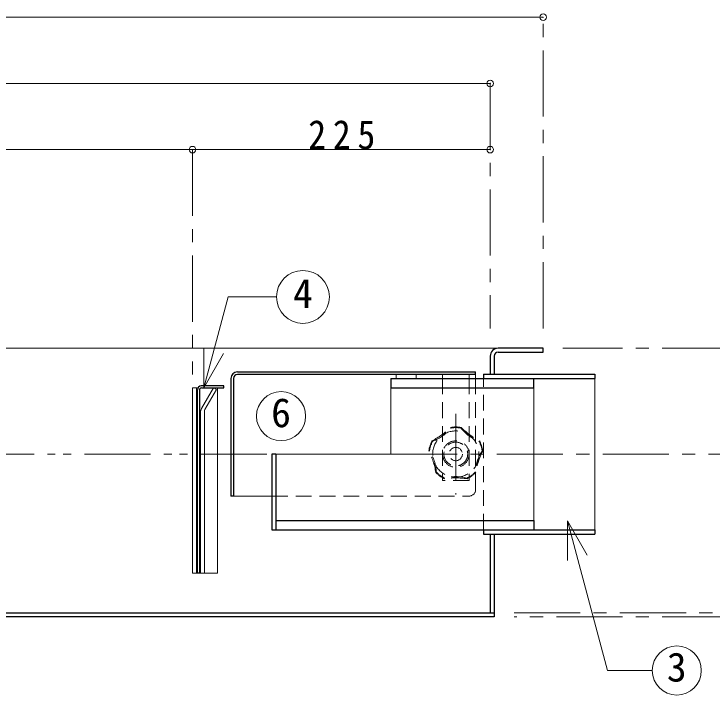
# Model space of a CAD drawing. Units: millimetres at full size, sheet at 1:10; details may follow other scales. Extents: x -2125 to 1925, y -1405 to 1405.
# Drawn here: x -237 to 291, y -1114 to -599 of the extents above; entities that cross this region are included whole.
import ezdxf
from ezdxf.enums import TextEntityAlignment as Align

# ---------------------------------------------------------------- set-up
doc = ezdxf.new("R2010")
doc.units = ezdxf.units.MM
doc.header["$LTSCALE"] = 10
doc.header["$PDMODE"] = 32
doc.header["$PDSIZE"] = 5
for name, pattern in [('CHAIN1', [8, 5, -1, 1, -1]), ('DASHED1', [1.8, 1.2, -0.6]), ('DOUBLE_CHAIN1', [8.8, 5, -1, 0.6, -0.6, 0.6, -1])]:
    doc.linetypes.add(name, pattern=pattern)
doc.layers.add('0-A', color=4, linetype='Continuous', lineweight=9)
doc.styles.add('ＭＳ ゴシック', font='')
doc.styles.get('ＭＳ ゴシック').set_extended_font_data('MS Gothic')

msp = doc.modelspace()

# ---------------------------------------------------------------- linework, layer by layer
at = {"layer": '0-A'}
for p, q in [((163.2, -601.98), (-1116.8, -601.98)), ((-1076.8, -651.98), (123.2, -651.98)), ((-491.8, -701.98), (-101.8, -701.98)), ((-101.8, -701.98), (123.2, -701.98)), ((129.2, -851.98), (-1073.8, -851.98)), ((52.2, -874.83), (52.2, -871.83)), ((67.2, -874.83), (67.2, -871.83)), ((-98.8, -881.98), (-97.64, -881.98)), ((-83.05, -881.98), (-83.05, -1021.98)), ((48.2, -881.83), (48.2, -931.98)), ((-38.8, -931.98), (48.2, -931.98)), ((-98.8, -1021.98), (-98.05, -1021.98)), ((-95.8, -1021.98), (-96.55, -1021.98)), ((-92.8, -1021.98), (-83.05, -1021.98))]:
    msp.add_line(p, q, dxfattribs=at)
at = {"layer": '0-A', "linetype": 'CHAIN1'}
for p, q in [((163.2, -836.98), (163.2, -601.98)), ((123.2, -651.98), (123.2, -836.98)), ((-101.8, -701.98), (-101.8, -871.98)), ((463.2, -851.98), (178.2, -851.98)), ((97.2, -901.48), (97.2, -962.48)), ((48.2, -931.98), (363.2, -931.98)), ((141.2, -1051.98), (413.2, -1051.98)), ((463.2, -1054.98), (141.2, -1054.98))]:
    msp.add_line(p, q, dxfattribs=at)
at = {"layer": '0-A', "color": 7, "lineweight": 18}
for p, q in [((-93.3, -881.98), (-93.3, -851.98)), ((-93.3, -881.98), (-78.3, -855.99)), ((87.2, -874.83), (87.2, -871.83)), ((107.2, -874.83), (107.2, -871.83)), ((112.2, -874.83), (112.2, -871.83)), ((202.2, -989.13), (202.2, -874.83)), ((-101.8, -881.98), (-98.8, -881.98)), ((-101.8, -1021.98), (-101.8, -881.98)), ((-98.8, -881.98), (-98.8, -1021.98)), ((-94.99, -897.59), (-85.98, -881.98)), ((156.2, -881.83), (156.2, -982.13)), ((-95.8, -1021.98), (-95.8, -900.59)), ((-92.8, -899.79), (-92.8, -1021.98)), ((-41.8, -963.83), (-70.8, -963.83)), ((181.54, -982.29), (196.54, -1008.27)), ((181.54, -982.29), (181.54, -1012.29)), ((-98.8, -1021.98), (-101.8, -1021.98)), ((-95.8, -1021.98), (-92.8, -1021.98))]:
    msp.add_line(p, q, dxfattribs=at)
at = {"layer": '0-A', "color": 5, "lineweight": 25}
for p, q in [((123.2, -857.98), (123.2, -871.48)), ((126.2, -857.98), (126.2, -871.48)), ((129.2, -854.98), (163.2, -854.98)), ((-67.8, -869.83), (112.2, -869.83)), ((112.2, -871.83), (112.2, -869.83)), ((-72.8, -874.83), (-72.8, -963.83)), ((-70.8, -874.83), (-70.8, -963.83)), ((112.2, -871.83), (-67.8, -871.83)), ((48.2, -874.83), (48.2, -881.83)), ((48.2, -874.83), (202.2, -874.83)), ((118.2, -871.48), (202.2, -871.48)), ((118.2, -871.48), (118.2, -874.83)), ((156.2, -881.83), (156.2, -874.83)), ((202.2, -871.48), (202.2, -874.83)), ((-78.05, -880.48), (-95.05, -880.48)), ((-78.05, -881.98), (-78.05, -880.48)), ((-98.05, -1021.98), (-98.05, -883.48)), ((-96.55, -883.48), (-96.55, -1021.98)), ((-95.11, -881.98), (-78.05, -881.98)), ((48.2, -881.83), (156.2, -881.83)), ((-38.8, -931.98), (-41.8, -931.98)), ((-41.8, -931.98), (-41.8, -989.13)), ((-38.8, -931.98), (-38.8, -989.13)), ((-70.8, -963.83), (-72.8, -963.83)), ((-38.8, -982.13), (156.2, -982.13)), ((156.2, -982.13), (156.2, -989.13)), ((-41.8, -989.13), (202.2, -989.13)), ((118.2, -989.13), (118.2, -992.48)), ((202.2, -989.13), (202.2, -992.48)), ((118.2, -992.48), (202.2, -992.48)), ((123.2, -992.48), (123.2, -1051.98)), ((126.2, -992.48), (126.2, -1054.98)), ((-96.55, -1021.98), (-98.05, -1021.98)), ((-1079.8, -1051.98), (126.2, -1051.98))]:
    msp.add_line(p, q, dxfattribs=at)
at = {"layer": '0-A', "linetype": 'DASHED1'}
for p, q in [((87.2, -874.83), (87.2, -951.98)), ((107.2, -874.83), (107.2, -951.98)), ((112.2, -958.71), (112.2, -874.83)), ((107.2, -951.98), (87.2, -951.98)), ((-41.8, -963.83), (107.2, -963.83))]:
    msp.add_line(p, q, dxfattribs=at)
at = {"layer": '0-A', "color": 7, "linetype": 'DASHED1', "lineweight": 18}
msp.add_line((118.2, -989.13), (118.2, -874.83), dxfattribs=at)
at = {"layer": '0-A', "linetype": 'DOUBLE_CHAIN1'}
msp.add_line((-1063.55, -931.98), (-41.8, -931.98), dxfattribs=at)
at = {"layer": '0-A', "color": 7, "lineweight": 18}
for points in [[(-93.3, -881.98), (-74.88, -813.26), (-38.35, -813.26)], [(-85.98, -881.98), (-83.73, -883.28), (-92.39, -898.29)], [(181.54, -982.29), (211.86, -1095.44), (245.63, -1095.44)]]:
    msp.add_lwpolyline(points, dxfattribs=at)
at = {"layer": '0-A', "color": 5, "lineweight": 25}
for points in [[(163.2, -854.98), (163.2, -851.98), (129.2, -851.98)], [(126.2, -1054.98), (-1079.8, -1054.98), (-1079.8, -923.48)]]:
    msp.add_lwpolyline(points, dxfattribs=at)
at = {"layer": '0-A', "color": 7, "lineweight": 18}
for centre, radius in [((-18.35, -813.26), 20), ((-34.89, -903.27), 18.57), ((264.2, -1095.44), 18.57)]:
    msp.add_circle(centre, radius, dxfattribs=at)
at = {"layer": '0-A', "linetype": 'DASHED1'}
for radius in [17.5, 10, 9, 5]:
    msp.add_circle((97.2, -931.98), radius, dxfattribs=at)
at = {"layer": '0-A', "color": 5, "lineweight": 25}
for centre, radius, start in [((129.2, -857.98), 6, 90), ((129.2, -857.98), 3, 90), ((-67.8, -874.83), 5, 90), ((-67.8, -874.83), 3, 90), ((-95.05, -883.48), 3, 92.277), ((-95.05, -883.48), 1.5, 92.277)]:
    msp.add_arc(centre, radius, start, 180, dxfattribs=at)
at = {"layer": '0-A', "color": 7, "lineweight": 18}
for centre, radius, start, end in [((-95.05, -883.48), 3, 90, 92.277), ((-89.8, -900.59), 6, 150, 180), ((-89.8, -899.79), 3, 150, 180)]:
    msp.add_arc(centre, radius, start, end, dxfattribs=at)
at = {"layer": '0-A', "linetype": 'DASHED1'}
for centre, radius, start, end in [((54.32, -872.96), 54.95, 297.1131, 314.8869), ((70.12, -894.71), 29.07, 289.4496, 322.5504), ((97.2, -931.98), 20.5, 78.463, 101.537), ((97.2, -931.98), 20, 78.463, 101.537), ((124.29, -894.71), 29.07, 217.4496, 250.5504), ((140.08, -872.96), 54.95, 225.1131, 242.8869), ((97.2, -931.98), 20.5, 150.463, 173.537), ((97.2, -931.98), 20, 150.463, 173.537), ((97.2, -931.98), 20, 6.463, 29.537), ((97.2, -931.98), 20.5, 6.463, 29.537), ((27.82, -954.52), 54.95, 9.1131, 26.8869), ((53.38, -946.22), 29.07, 1.4496, 34.5504), ((141.02, -946.22), 29.07, 145.4496, 178.5504), ((166.58, -954.52), 54.95, 153.1131, 170.8869), ((97.2, -931.98), 20.5, 222.463, 245.537), ((97.2, -931.98), 20, 222.463, 245.537), ((97.2, -978.06), 29.07, 73.4496, 106.5504), ((97.2, -931.98), 20, 294.463, 317.537), ((97.2, -931.98), 20.5, 294.463, 317.537), ((97.2, -1004.93), 54.95, 81.1131, 98.8869), ((107.2, -958.71), 5, 270, 0)]:
    msp.add_arc(centre, radius, start, end, dxfattribs=at)
at = {"layer": '0-A'}
for p in [(163.2, -601.98), (123.2, -651.98), (-101.8, -701.98), (123.2, -701.98)]:
    msp.add_point(p, dxfattribs=at)

# ---------------------------------------------------------------- texts
at = {"layer": '0-A', "color": 7, "style": 'ＭＳ ゴシック'}
for s, p in [('4', (-25.85, -828.26)), ('6', (-42.39, -918.27)), ('3', (256.7, -1110.44))]:
    msp.add_text(s, height=21.99, dxfattribs=at).set_placement(p, align=Align.BOTTOM_LEFT)
at = {"layer": '0-A', "color": 7, "insert": (-14.3, -701.98), "char_height": 21.99, "attachment_point": 7, "style": 'ＭＳ ゴシック'}
msp.add_mtext('\\T1.38;\\W0.9;225', dxfattribs=at)

doc.saveas('drawing.dxf')
